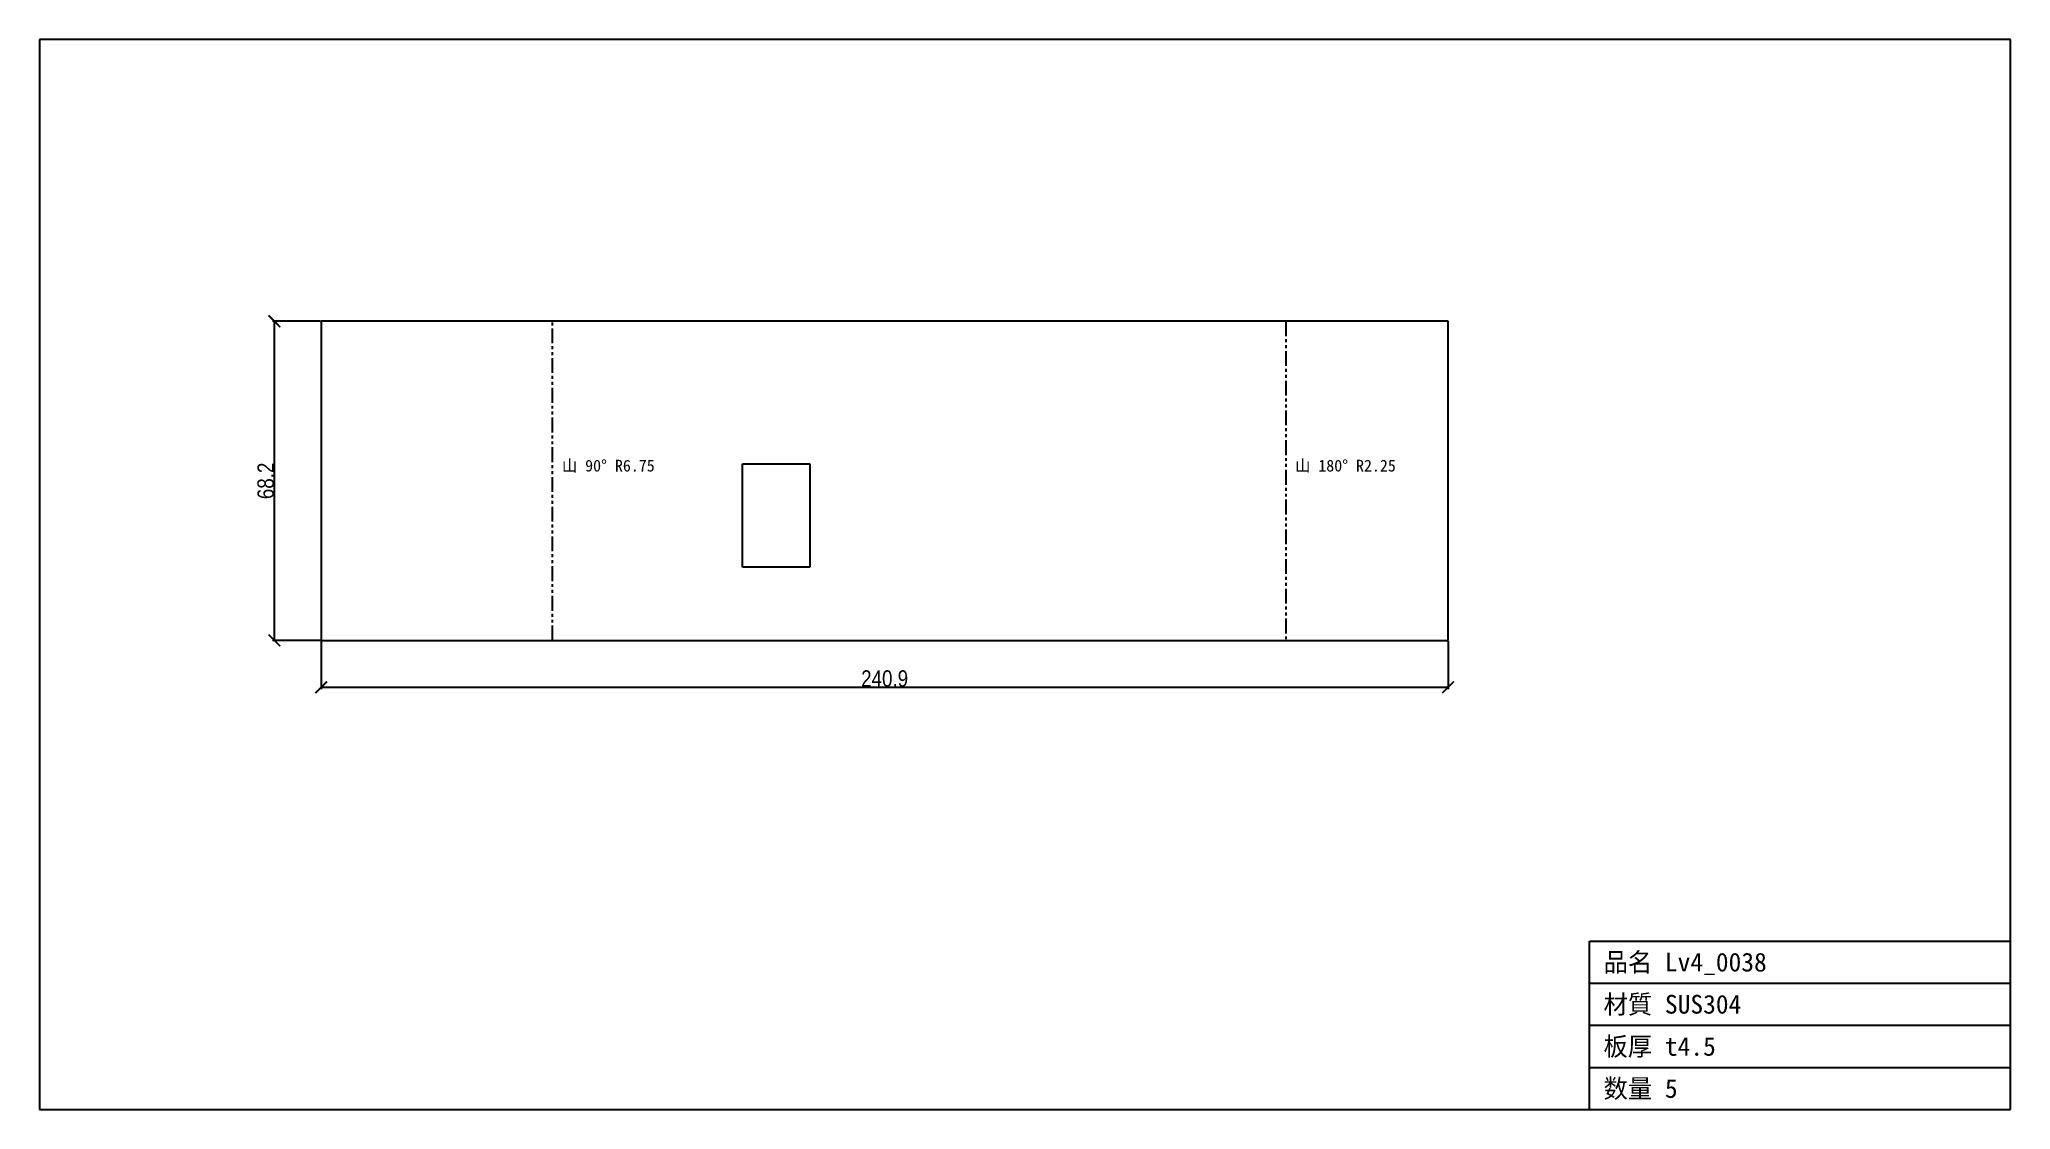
# Model space of a CAD drawing. Header units: millimetres. Extents: x -117 to 305, y -100 to 128.
import ezdxf

# ---------------------------------------------------------------- set-up
doc = ezdxf.new("R2010")
doc.units = ezdxf.units.MM
doc.linetypes.add('PHANTOM', pattern=[6.35, 3.175, -0.635, 0.635, -0.635, 0.635, -0.635])
for name, color, linetype in [('BEND', 7, 'Continuous'), ('CUT', 7, 'Continuous'), ('DIM', 7, 'Continuous'), ('FRAME', 7, 'Continuous'), ('TEXT', 7, 'Continuous')]:
    doc.layers.add(name, color=color, linetype=linetype)
doc.styles.add('OpenSansCondensed-Light', font='OpenSansCondensed-Light.ttf')
doc.dimstyles.new('EZDXF', dxfattribs={"dimtxt": 0.25, "dimasz": 0.175, "dimexe": 0.375, "dimexo": 0.125, "dimgap": 0.1, "dimtad": 1, "dimlfac": 100, "dimzin": 12, "dimdsep": 46, "dimtxsty": 'OpenSansCondensed-Light', "dimblk": 'ARCHTICK', "dimcen": 2.5, "dimazin": 3, "dimtfac": 0.5, "dimtmove": 2, "dimatfit": 3})

# ---------------------------------------------------------------- blocks, each defined once
blk = doc.blocks.new('_ARCHTICK')
at = {"color": 0, "linetype": 'BYBLOCK', "const_width": 0.15}
blk.add_lwpolyline([(-0.5, -0.5), (0.5, 0.5)], dxfattribs=at)

msp = doc.modelspace()

# ---------------------------------------------------------------- linework, layer by layer
at = {"layer": 'BEND', "color": 4, "linetype": 'PHANTOM'}
for p, q in [((-7.07, 0), (-7.07, 68.19)), ((149.63, 68.19), (149.63, 0))]:
    msp.add_line(p, q, dxfattribs=at)
at = {"layer": 'CUT'}
for p, q in [((-56.54, 68.19), (-56.54, 0)), ((184.32, 68.19), (-56.54, 68.19)), ((184.32, 0), (184.32, 68.19)), ((33.48, 15.68), (33.48, 37.72)), ((33.48, 37.72), (47.89, 37.72)), ((47.89, 37.72), (47.89, 15.68)), ((47.89, 15.68), (33.48, 15.68)), ((-56.54, 0), (184.32, 0))]:
    msp.add_line(p, q, dxfattribs=at)
at = {"layer": 'FRAME'}
for p, q in [((304.54, 128.41), (-116.76, 128.41)), ((-116.76, 128.41), (-116.76, -100.22)), ((304.54, -100.22), (304.54, 128.41)), ((214.54, -100.22), (214.54, -64.22)), ((214.54, -64.22), (304.54, -64.22)), ((214.54, -73.22), (304.54, -73.22)), ((214.54, -82.22), (304.54, -82.22)), ((214.54, -91.22), (304.54, -91.22)), ((-116.76, -100.22), (304.54, -100.22))]:
    msp.add_line(p, q, dxfattribs=at)

# ---------------------------------------------------------------- texts
at = {"layer": 'TEXT'}
for s, height, p in [('山 90° R6.75', 2.5, (-5.07, 36.1)), ('山 180° R2.25', 2.5, (151.63, 36.1)), ('品名 Lv4_0038', 4, (217.54, -70.72)), ('材質 SUS304', 4, (217.54, -79.72)), ('板厚 t4.5', 4, (217.54, -88.72)), ('数量 5', 4, (217.54, -97.72))]:
    msp.add_text(s, height=height, dxfattribs=at).set_placement(p)

# ---------------------------------------------------------------- dimensions: what is measured, and where the dimension line sits
at = {"layer": 'DIM'}
msp.add_linear_dim(base=(-66.54, 0), p1=(-56.54, 0), p2=(-56.54, 68.19), angle=90, dimstyle='EZDXF', override={"dimtxt": 3.5, "dimasz": 2.5, "dimdec": 1, "dimlfac": 1}, dxfattribs=at).render()
msp.add_linear_dim(base=(-56.54, -10), p1=(-56.54, 0), p2=(184.32, 0), dimstyle='EZDXF', override={"dimtxt": 3.5, "dimasz": 2.5, "dimdec": 1, "dimlfac": 1}, dxfattribs=at).render()

doc.saveas('drawing.dxf')
